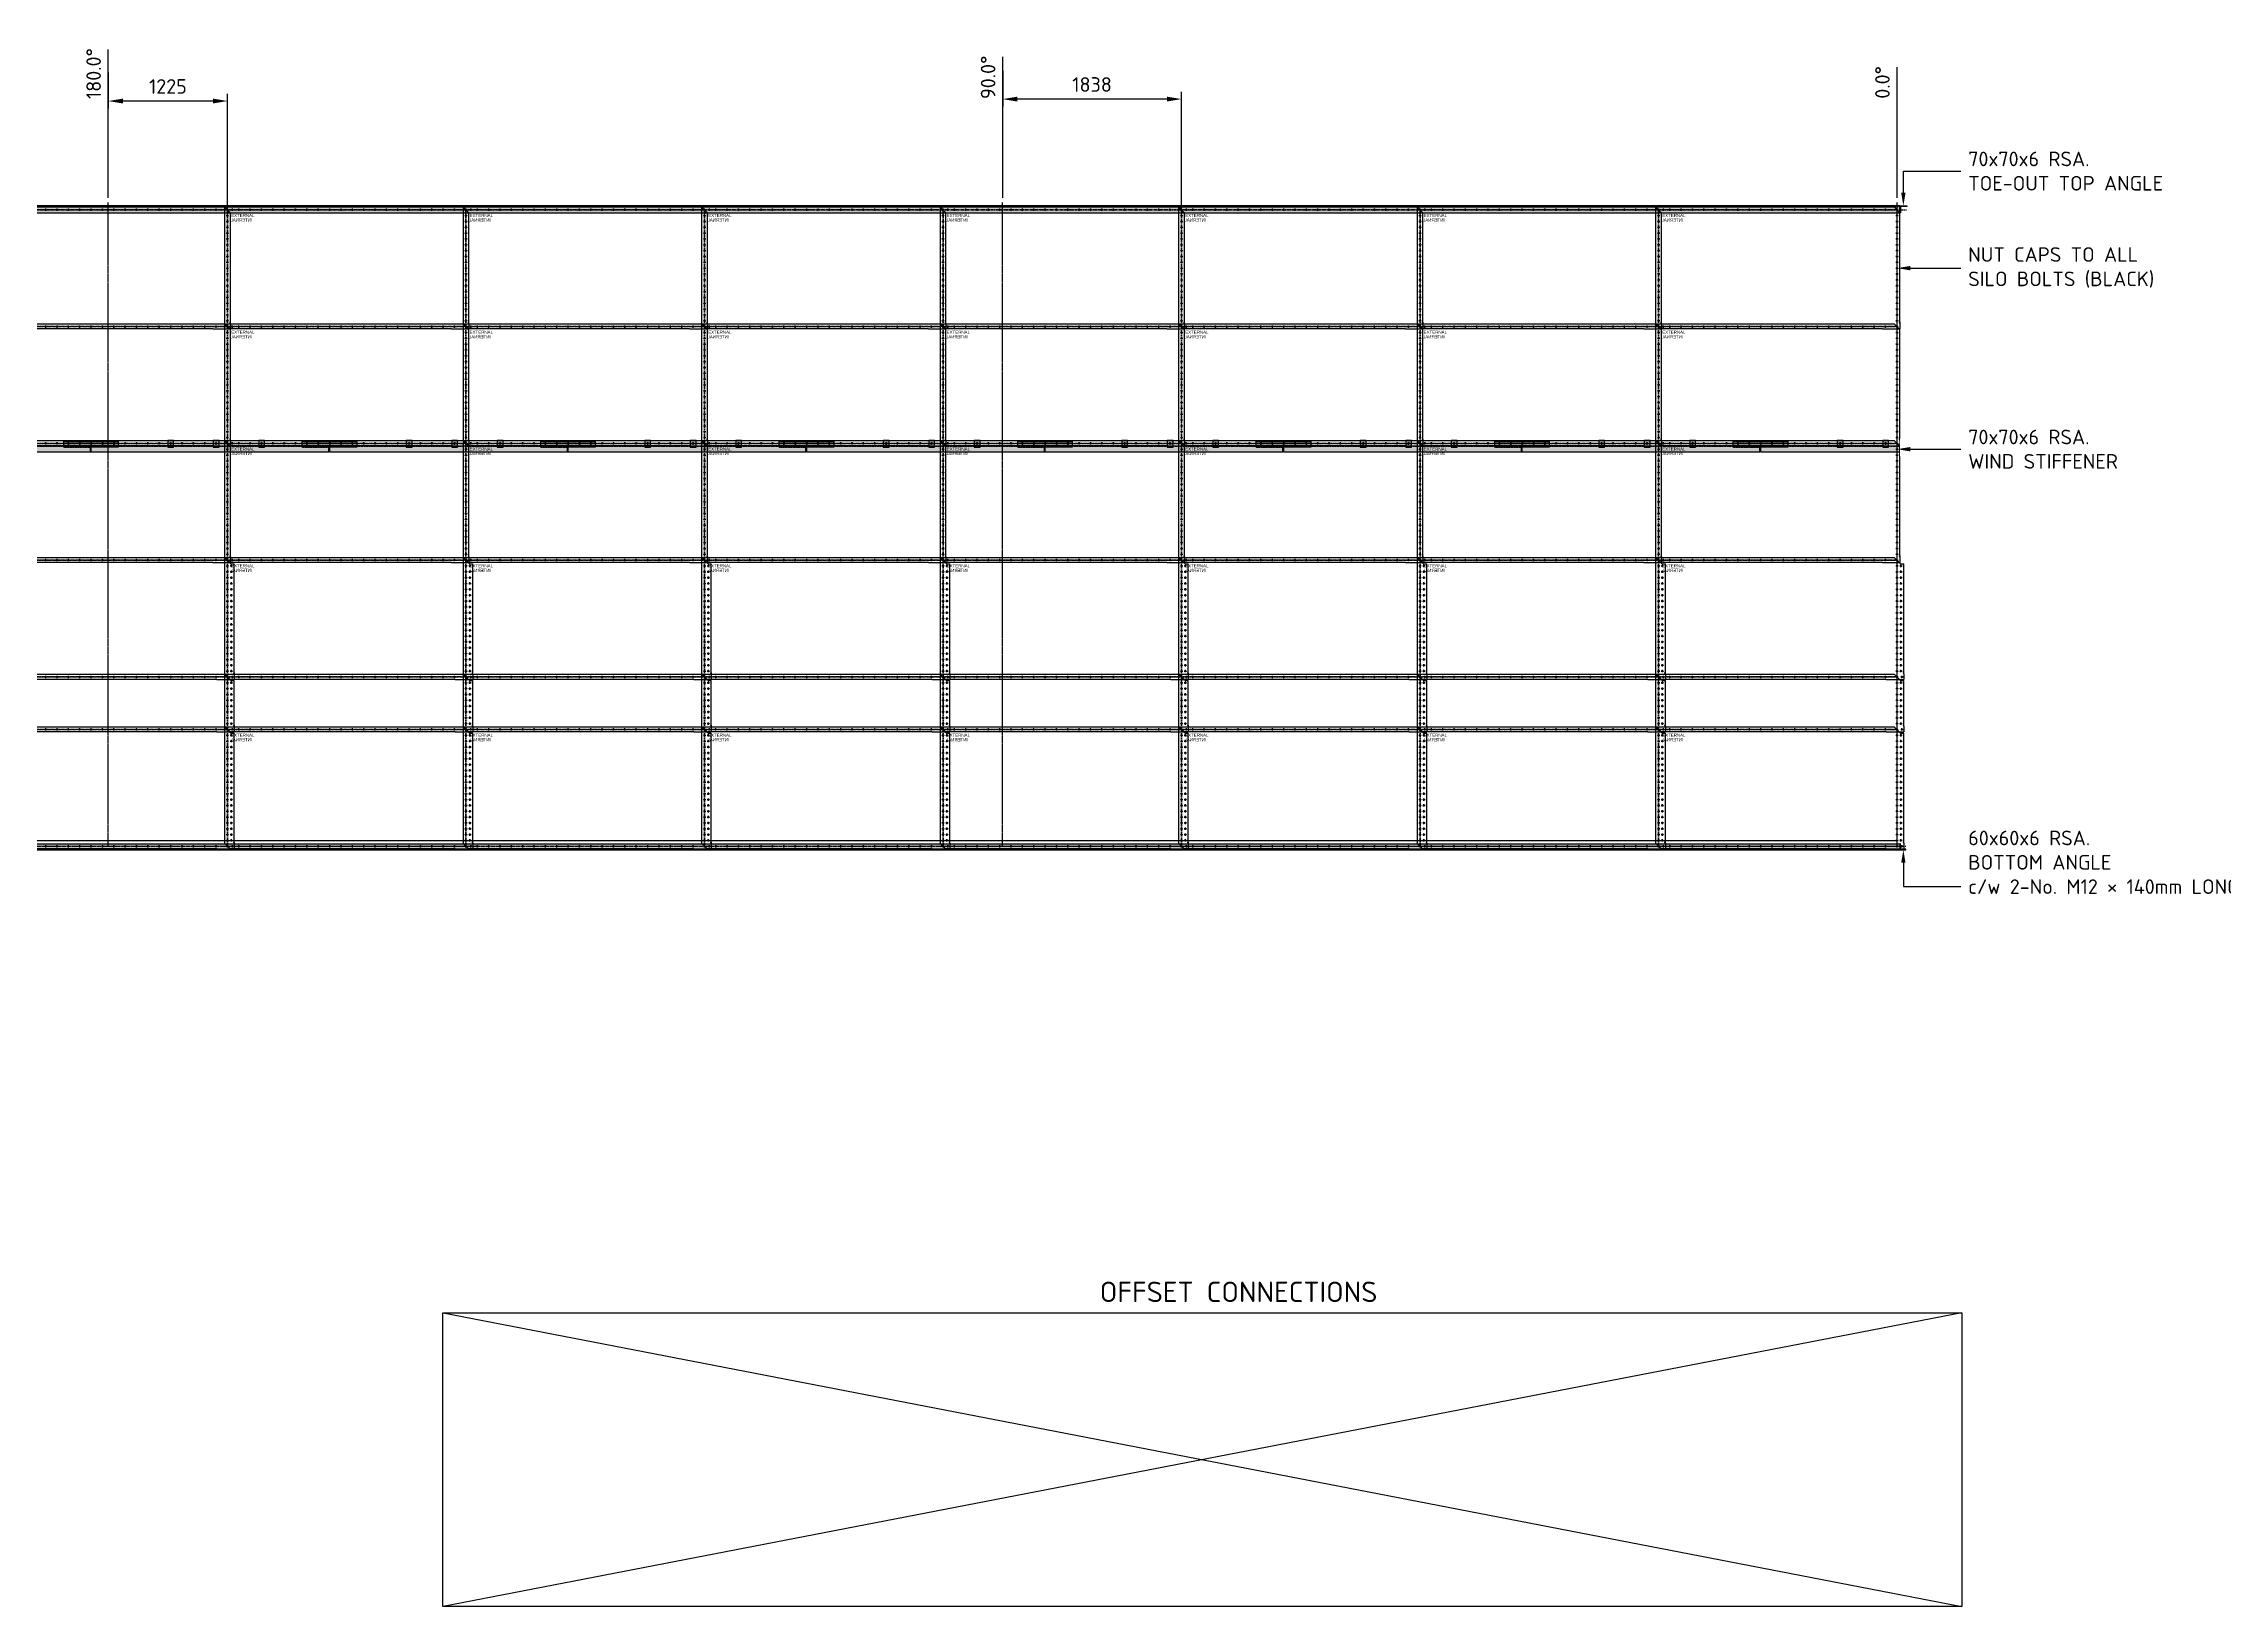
# Model space of a CAD drawing. Header units: millimetres. Extents: x -1425 to 254614, y -45665 to 8786.
# Drawn here: x 17711 to 40113, y -7810 to 8247 of the extents above; entities that cross this region are included whole.
import ezdxf
from ezdxf import colors
from ezdxf.entities.mleader import LeaderData, LeaderLine
from ezdxf.math import Vec2, Vec3

# ---------------------------------------------------------------- set-up
doc = ezdxf.new("R2010")
doc.units = ezdxf.units.MM
doc.header["$PDMODE"] = 4
for name, pattern in [('CENTER', [50.8, 31.75, -6.35, 6.35, -6.35]), ('CENTER2', [28.575, 19.05, -3.175, 3.175, -3.175]), ('HIDDEN', [0.375, 0.25, -0.125])]:
    doc.linetypes.add(name, pattern=pattern)
doc.layers.get('Defpoints').update_dxf_attribs({"color": 9})
for name, color, linetype in [('Bolt Holes', 7, 'Continuous'), ('CENTRELINE', 1, 'CENTER'), ('X 0001 M', 7, 'Continuous'), ('X 0515 M', 7, 'Continuous'), ('X 1515 M', 8, 'HIDDEN'), ('X 2001 M', 1, 'CENTER2'), ('X 2515 M', 1, 'CENTER'), ('X 5001 H', 8, 'Continuous')]:
    doc.layers.add(name, color=color, linetype=linetype)
doc.styles.add('BIT STD. 2.0', font='isocpeur.ttf', dxfattribs={"height": 2})
doc.styles.add('GG STD. 1.8', font='arial.ttf', dxfattribs={"height": 1.8})
doc.dimstyles.new('BIT STD. 2.0', dxfattribs={"dimtxt": 2, "dimasz": 2, "dimexe": 1, "dimexo": 0.625, "dimgap": 1, "dimtad": 1, "dimdec": 0, "dimdsep": 46, "dimtxsty": 'BIT STD. 2.0', "dimcen": 0, "dimadec": 0, "dimazin": 0, "dimtfac": 1, "dimtdec": 0, "dimtmove": 0, "dimatfit": 3, "dimfxl": 1, "dimtfill": 1, "dimlwd": -1, "dimlwe": -1, "dimarcsym": 0})

# ---------------------------------------------------------------- blocks, each defined once
blk = doc.blocks.new('*D443')
at = {"color": 0, "transparency": 16777216}
blk.add_line((0, 6587), (0, 8141), dxfattribs=at)
at = {"layer": 'Defpoints', "color": 0, "transparency": 16777216}
for p in [(0, 6540), (36750, 0)]:
    blk.add_point(p, dxfattribs=at)
at = {"color": 0, "transparency": 16777216, "insert": (-150, 7879), "char_height": 150, "attachment_point": 5, "rotation": 90, "style": 'BIT STD. 2.0', "bg_fill": 3, "box_fill_scale": 1.1, "bg_fill_color": 256, "bg_fill_true_color": 13158600, "bg_fill_transparency": 0}
blk.add_mtext('360.0%%D', dxfattribs=at)
at = {"layer": 'Defpoints', "color": 0, "transparency": 16777216}
blk.add_point((0, 7541), dxfattribs=at)
blk = doc.blocks.new('*U69')
at = {"layer": 'Defpoints', "color": 1, "linetype": 'CENTER'}
blk.add_line((2450, -200), (2450, 6573), dxfattribs=at)
at = {"layer": 'X 2001 M', "color": 1}
for p, q in [((0, 0), (0, 6615)), ((9188, 0), (9188, 6615)), ((18375, 0), (18375, 6615)), ((27562, 0), (27562, 6615)), ((36750, 0), (36750, 6615))]:
    blk.add_line(p, q, dxfattribs=at)
blk = doc.blocks.new('*U57')
at = {"layer": 'X 5001 H'}
for p, q in [((-15603, 0), (0, -3016)), ((0, 0), (-15603, -3016))]:
    blk.add_line(p, q, dxfattribs=at)
blk = doc.blocks.new('*U235')
at = {"layer": 'X 5001 H'}
h = blk.add_hatch(color=8, dxfattribs=at)
h.dxf.hatch_style = 1
h.paths.add_polyline_path([(0, 25), (0, -35), (36850, -35), (36850, 25)])
for p, q in [((0, 25), (36850, 25)), ((0, -35), (36850, -35))]:
    blk.add_line(p, q)
blk.add_lwpolyline([(0, 25), (36850, 25), (36850, -35), (0, -35)], close=True)
at = {"layer": 'X 0515 M'}
for points in [[(0, 25), (0, -35), (-60, -35), (-60, -29), (-6, -29), (-6, 25)], [(36850, 25), (36850, -35), (36910, -35), (36910, -29), (36856, -29), (36856, 25)]]:
    blk.add_lwpolyline(points, close=True, dxfattribs=at)
at = {"layer": 'X 1515 M', "color": 251, "true_color": 0x636466}
blk.add_line((0, -29), (36850, -29), dxfattribs=at)
at = {"layer": 'X 2515 M'}
blk.add_line((-66, 0), (36916, 0), dxfattribs=at)
blk = doc.blocks.new('*U73')
at = {"layer": 'CENTRELINE', "color": 0, "linetype": 'CENTER2', "transparency": 16777216}
for p, q in [((-12, 0), (-1.4, 0)), ((0, 1.4), (0, 12)), ((1.4, 0), (12, 0)), ((0, -12), (0, -1.4))]:
    blk.add_line(p, q, dxfattribs=at)
at = {"layer": 'CENTRELINE', "color": 0, "linetype": 'Continuous', "transparency": 16777216}
for p, q in [((-0.7, 0), (0.7, 0)), ((0, -0.7), (0, 0.7))]:
    blk.add_line(p, q, dxfattribs=at)
blk = doc.blocks.new('14mm DIA HOLE')
blk.add_circle((0, 0), 7)
at = {"layer": 'CENTRELINE', "linetype": 'CENTER2'}
blk.add_blockref('*U73', (0, 0), dxfattribs=at)
blk = doc.blocks.new('*U229')
blk.add_blockref('14mm DIA HOLE', (0, 0))
blk = doc.blocks.new('*U230')
at = {"layer": 'Bolt Holes', "color": 0, "linetype": 'ByBlock', "lineweight": -2, "transparency": 16777216}
for p in [(0, 0), (116.67, 0), (233.34, 0), (350.01, 0), (466.68, 0), (583.35, 0), (700.02, 0), (816.69, 0), (933.36, 0), (1050.03, 0), (1166.7, 0), (1283.37, 0), (1400.04, 0), (1516.71, 0), (1633.38, 0), (1750.05, 0), (1866.72, 0), (1983.39, 0), (2100.06, 0), (0, -1200), (116.67, -1200), (233.34, -1200), (350.01, -1200), (466.68, -1200), (583.35, -1200), (700.02, -1200), (816.69, -1200), (933.36, -1200), (1050.03, -1200), (1166.7, -1200), (1283.37, -1200), (1400.04, -1200), (1516.71, -1200), (1633.38, -1200), (1750.05, -1200), (1866.72, -1200), (1983.39, -1200), (2100.06, -1200)]:
    blk.add_blockref('*U229', p, dxfattribs=at)
blk = doc.blocks.new('*U78')
blk.add_blockref('14mm DIA HOLE', (0, 0))
blk = doc.blocks.new('*U79')
at = {"color": 0, "linetype": 'ByBlock', "lineweight": -2, "transparency": 16777216}
for p in [(0, 0), (0, -60), (0, -120), (0, -180), (0, -240), (0, -300), (0, -360), (0, -420), (0, -480), (0, -540), (0, -600), (0, -660), (0, -720), (0, -780), (0, -840), (0, -900), (0, -960), (0, -1020), (0, -1080)]:
    blk.add_blockref('*U78', p, dxfattribs=at)
blk = doc.blocks.new('Vertical Seam - D (1200)')
blk.add_blockref('*U79', (0, -60))
blk = doc.blocks.new('*U261')
blk.add_blockref('Vertical Seam - D (1200)', (0, 0))
blk = doc.blocks.new('*U262')
blk.add_blockref('Vertical Seam - D (1200)', (40, 0))
blk = doc.blocks.new('*U161')
blk.add_blockref('Vertical Seam - D (1200)', (0, 0))
blk = doc.blocks.new('*U370')
blk.add_blockref('Vertical Seam - D (1200)', (40, 0))
blk = doc.blocks.new('*U138')
at = {"layer": 'X 2001 M', "color": 0, "transparency": 16777216}
for p, q in [((-4.12, 0), (-0.8, 0)), ((0, 0.8), (0, 4.12)), ((0.8, 0), (4.12, 0)), ((0, -4.12), (0, -0.8))]:
    blk.add_line(p, q, dxfattribs=at)
at = {"layer": 'X 2001 M', "color": 0, "linetype": 'Continuous', "transparency": 16777216}
for p, q in [((-0.4, 0), (0.4, 0)), ((0, -0.4), (0, 0.4))]:
    blk.add_line(p, q, dxfattribs=at)
blk = doc.blocks.new('*U135')
for p, q in [((0, 72), (0, 132)), ((0, 58), (0, 0))]:
    blk.add_line(p, q)
blk.add_arc((0, 65), 7, 90, 270)
at = {"layer": 'X 2001 M'}
blk.add_blockref('*U138', (0, 65), dxfattribs=at)
blk = doc.blocks.new('*U153')
for p, q in [((0, 692), (0, 1188)), ((0, 558), (0, 692)), ((0, 132), (0, 558))]:
    blk.add_line(p, q)
blk = doc.blocks.new('*U140')
for p, q in [((-620, 0), (-2494, 0)), ((-180, 0), (-620, 0)), ((-180, 0), (-166, 0)), ((-166, 0), (0, 0))]:
    blk.add_line(p, q)
blk = doc.blocks.new('1200 DD (2101)')
for p, q in [((2424, 25), (-30, 25)), ((-30, 25), (-30, -1169))]:
    blk.add_line(p, q)
for points in [[(2424, 25), (2444, 4, 0.866025), (2454, -6), (2486, -37), (2520, -37)], [(26, -1225), (6, -1204, 0.866025), (-4, -1194), (-30, -1169)]]:
    blk.add_lwpolyline(points, format="xyb")
at = {"layer": 'Defpoints', "color": 1, "linetype": 'CENTER'}
blk.add_lwpolyline([(0, -1200), (2450, -1200), (2450, 0), (0, 0)], close=True, dxfattribs=at)
for name, p in [('14mm DIA HOLE', (0, 0)), ('14mm DIA HOLE', (50, 0)), ('14mm DIA HOLE', (117, 0)), ('*U153', (2520, -1225)), ('*U135', (2520, -1225)), ('*U140', (2520, -1225)), ('14mm DIA HOLE', (50, -1200)), ('14mm DIA HOLE', (117, -1200)), ('14mm DIA HOLE', (2450, -1200)), ('14mm DIA HOLE', (2500, -1200))]:
    blk.add_blockref(name, p)
at = {"layer": 'Bolt Holes'}
for name, p in [('*U230', (233, 0)), ('*U261', (0, 0)), ('*U262', (0, 0)), ('*U161', (2450, 0)), ('*U370', (2450, 0))]:
    blk.add_blockref(name, p, dxfattribs=at)
at = {"layer": 'Defpoints', "extrusion": (0, 0, -1), "insert": (253, -89), "char_height": 32.4, "width": 6762.89, "attachment_point": 1, "text_direction": (-1, 0, 0), "style": 'GG STD. 1.8'}
blk.add_mtext('INTERNAL', dxfattribs=at)
at = {"layer": 'Defpoints', "insert": (38, -42), "char_height": 32.4, "width": 6762.89, "attachment_point": 1, "style": 'GG STD. 1.8'}
blk.add_mtext('EXTERNAL', dxfattribs=at)
blk = doc.blocks.new('*U227')
blk.add_blockref('14mm DIA HOLE', (0, 0))
blk = doc.blocks.new('*U228')
at = {"layer": 'Bolt Holes', "color": 0, "linetype": 'ByBlock', "lineweight": -2, "transparency": 16777216}
for p in [(0, 0), (116.67, 0), (233.34, 0), (350.01, 0), (466.68, 0), (583.35, 0), (700.02, 0), (816.69, 0), (933.36, 0), (1050.03, 0), (1166.7, 0), (1283.37, 0), (1400.04, 0), (1516.71, 0), (1633.38, 0), (1750.05, 0), (1866.72, 0), (1983.39, 0), (2100.06, 0), (0, -1200), (116.67, -1200), (233.34, -1200), (350.01, -1200), (466.68, -1200), (583.35, -1200), (700.02, -1200), (816.69, -1200), (933.36, -1200), (1050.03, -1200), (1166.7, -1200), (1283.37, -1200), (1400.04, -1200), (1516.71, -1200), (1633.38, -1200), (1750.05, -1200), (1866.72, -1200), (1983.39, -1200), (2100.06, -1200)]:
    blk.add_blockref('*U227', p, dxfattribs=at)
blk = doc.blocks.new('*U133')
at = {"layer": 'X 2001 M', "color": 0, "transparency": 16777216}
for p, q in [((-4.12, 0), (-0.8, 0)), ((0, 0.8), (0, 4.12)), ((0.8, 0), (4.12, 0)), ((0, -4.12), (0, -0.8))]:
    blk.add_line(p, q, dxfattribs=at)
at = {"layer": 'X 2001 M', "color": 0, "linetype": 'Continuous', "transparency": 16777216}
for p, q in [((-0.4, 0), (0.4, 0)), ((0, -0.4), (0, 0.4))]:
    blk.add_line(p, q, dxfattribs=at)
blk = doc.blocks.new('*U130')
for p, q in [((0, 72), (0, 132)), ((0, 58), (0, 0))]:
    blk.add_line(p, q)
blk.add_arc((0, 65), 7, 90, 270)
at = {"layer": 'X 2001 M'}
blk.add_blockref('*U133', (0, 65), dxfattribs=at)
blk = doc.blocks.new('*U109')
for p, q in [((0, 692), (0, 1194)), ((0, 558), (0, 692)), ((0, 132), (0, 558))]:
    blk.add_line(p, q)
blk = doc.blocks.new('*U117')
for p, q in [((-620, 0), (-2454, 0)), ((-180, 0), (-620, 0)), ((-180, 0), (-166, 0)), ((-166, 0), (0, 0))]:
    blk.add_line(p, q)
blk = doc.blocks.new('1200 D')
for p, q in [((2424, 25), (-30, 25)), ((-30, 25), (-30, -1169))]:
    blk.add_line(p, q)
for points in [[(2424, 25), (2444, 4, 0.866025), (2454, -6), (2480, -31)], [(26, -1225), (6, -1204, 0.866025), (-4, -1194), (-30, -1169)]]:
    blk.add_lwpolyline(points, format="xyb")
at = {"layer": 'Defpoints', "color": 1, "linetype": 'CENTER'}
blk.add_lwpolyline([(0, -1200), (2450, -1200), (2450, 0), (0, 0)], close=True, dxfattribs=at)
for name, p in [('14mm DIA HOLE', (0, 0)), ('14mm DIA HOLE', (50, 0)), ('14mm DIA HOLE', (117, 0)), ('*U109', (2480, -1225)), ('*U130', (2480, -1225)), ('*U117', (2480, -1225)), ('14mm DIA HOLE', (50, -1200)), ('14mm DIA HOLE', (117, -1200)), ('14mm DIA HOLE', (2450, -1200))]:
    blk.add_blockref(name, p)
at = {"layer": 'Bolt Holes'}
for name, p in [('*U228', (233, 0)), ('*U161', (0, 0)), ('*U161', (2450, 0))]:
    blk.add_blockref(name, p, dxfattribs=at)
at = {"layer": 'Defpoints', "extrusion": (0, 0, -1), "insert": (253, -89), "char_height": 32.4, "width": 6762.89, "attachment_point": 1, "text_direction": (-1, 0, 0), "style": 'GG STD. 1.8'}
blk.add_mtext('INTERNAL', dxfattribs=at)
at = {"layer": 'Defpoints', "insert": (38, -42), "char_height": 32.4, "width": 6762.89, "attachment_point": 1, "style": 'GG STD. 1.8'}
blk.add_mtext('EXTERNAL', dxfattribs=at)
blk = doc.blocks.new('*U172')
blk.add_blockref('14mm DIA HOLE', (0, 0))
blk = doc.blocks.new('*U173')
at = {"layer": 'Bolt Holes', "color": 0, "linetype": 'ByBlock', "lineweight": -2, "transparency": 16777216}
for p in [(0, 0), (116.67, 0), (233.34, 0), (350.01, 0), (466.68, 0), (583.35, 0), (700.02, 0), (816.69, 0), (933.36, 0), (1050.03, 0), (1166.7, 0), (1283.37, 0), (1400.04, 0), (1516.71, 0), (1633.38, 0), (1750.05, 0), (1866.72, 0), (1983.39, 0), (2100.06, 0), (0, -540), (116.67, -540), (233.34, -540), (350.01, -540), (466.68, -540), (583.35, -540), (700.02, -540), (816.69, -540), (933.36, -540), (1050.03, -540), (1166.7, -540), (1283.37, -540), (1400.04, -540), (1516.71, -540), (1633.38, -540), (1750.05, -540), (1866.72, -540), (1983.39, -540), (2100.06, -540)]:
    blk.add_blockref('*U172', p, dxfattribs=at)
blk = doc.blocks.new('*U167')
blk.add_blockref('14mm DIA HOLE', (0, 0))
blk = doc.blocks.new('*U168')
at = {"color": 0, "linetype": 'ByBlock', "lineweight": -2, "transparency": 16777216}
for p in [(0, 0), (0, -60), (0, -120), (0, -180), (0, -240), (0, -300), (0, -360), (0, -420)]:
    blk.add_blockref('*U167', p, dxfattribs=at)
blk = doc.blocks.new('Vertical Seam - D (540)')
blk.add_blockref('*U168', (0, -60))
blk = doc.blocks.new('*U171')
blk.add_blockref('Vertical Seam - D (540)', (0, 0))
blk = doc.blocks.new('*U318')
blk.add_blockref('Vertical Seam - D (540)', (40, 0))
blk = doc.blocks.new('*U317')
blk.add_blockref('Vertical Seam - D (540)', (0, 0))
blk = doc.blocks.new('*U336')
blk.add_blockref('Vertical Seam - D (540)', (40, 0))
blk = doc.blocks.new('*U184')
for p, q in [((-620, 0), (-2494, 0)), ((-180, 0), (-620, 0)), ((-180, 0), (-166, 0)), ((-166, 0), (0, 0))]:
    blk.add_line(p, q)
blk = doc.blocks.new('*U176')
at = {"layer": 'X 2001 M', "color": 0, "transparency": 16777216}
for p, q in [((-4.12, 0), (-0.8, 0)), ((0, 0.8), (0, 4.12)), ((0.8, 0), (4.12, 0)), ((0, -4.12), (0, -0.8))]:
    blk.add_line(p, q, dxfattribs=at)
at = {"layer": 'X 2001 M', "color": 0, "linetype": 'Continuous', "transparency": 16777216}
for p, q in [((-0.4, 0), (0.4, 0)), ((0, -0.4), (0, 0.4))]:
    blk.add_line(p, q, dxfattribs=at)
blk = doc.blocks.new('*U174')
for p, q in [((0, 72), (0, 132)), ((0, 58), (0, 0))]:
    blk.add_line(p, q)
blk.add_arc((0, 65), 7, 90, 270)
at = {"layer": 'X 2001 M'}
blk.add_blockref('*U176', (0, 65), dxfattribs=at)
blk = doc.blocks.new('*U307')
for p, q in [((0, 692), (0, 840)), ((0, 558), (0, 692)), ((0, 444), (0, 558))]:
    blk.add_line(p, q)
blk = doc.blocks.new('540 SD')
for p, q in [((2424, 25), (-30, 25)), ((-30, 25), (-30, -509))]:
    blk.add_line(p, q)
for points in [[(2424, 25), (2444, 4, 0.866025), (2454, -6), (2486, -37), (2520, -37)], [(26, -565), (6, -544, 0.866025), (-4, -534), (-30, -509)]]:
    blk.add_lwpolyline(points, format="xyb")
at = {"layer": 'Defpoints', "color": 1, "linetype": 'CENTER'}
blk.add_lwpolyline([(0, -540), (2450, -540), (2450, 0), (0, 0)], close=True, dxfattribs=at)
for name, p in [('14mm DIA HOLE', (0, 0)), ('14mm DIA HOLE', (50, 0)), ('14mm DIA HOLE', (117, 0)), ('*U307', (2520, -877)), ('*U174', (2520, -565)), ('*U184', (2520, -565)), ('14mm DIA HOLE', (50, -540)), ('14mm DIA HOLE', (117, -540)), ('14mm DIA HOLE', (2450, -540)), ('14mm DIA HOLE', (2500, -540))]:
    blk.add_blockref(name, p)
at = {"layer": 'Bolt Holes'}
for name, p in [('*U173', (233, 0)), ('*U171', (0, 0)), ('*U318', (0, 0)), ('*U317', (2450, 0)), ('*U336', (2450, 0))]:
    blk.add_blockref(name, p, dxfattribs=at)
blk = doc.blocks.new('VERTICAL SEAM')
for name, p in [('1200 D', (-2450, 6540)), ('1200 D', (-2450, 5340)), ('1200 D', (-2450, 4140)), ('1200 DD (2101)', (-2450, 2940)), ('540 SD', (-2450, 1740)), ('1200 DD (2101)', (-2450, 1200))]:
    blk.add_blockref(name, p)
blk = doc.blocks.new('*D441')
at = {"color": 0, "transparency": 16777216}
blk.add_line((9188, 6662), (9188, 8216), dxfattribs=at)
at = {"layer": 'Defpoints', "color": 0, "transparency": 16777216}
for p in [(9188, 6615), (36750, 0)]:
    blk.add_point(p, dxfattribs=at)
at = {"color": 0, "transparency": 16777216, "insert": (9038, 7954), "char_height": 150, "attachment_point": 5, "rotation": 90, "style": 'BIT STD. 2.0', "bg_fill": 3, "box_fill_scale": 1.1, "bg_fill_color": 256, "bg_fill_true_color": 13158600, "bg_fill_transparency": 0}
blk.add_mtext('270.0%%D', dxfattribs=at)
at = {"layer": 'Defpoints', "color": 0, "transparency": 16777216}
blk.add_point((9188, 7616), dxfattribs=at)
blk = doc.blocks.new('*D440')
at = {"color": 0, "transparency": 16777216}
blk.add_line((18375, 6662), (18375, 8186), dxfattribs=at)
at = {"layer": 'Defpoints', "color": 0, "transparency": 16777216}
for p in [(18375, 6615), (36750, 0)]:
    blk.add_point(p, dxfattribs=at)
at = {"color": 0, "transparency": 16777216, "insert": (18225, 7939), "char_height": 150, "attachment_point": 5, "rotation": 90, "style": 'BIT STD. 2.0', "bg_fill": 3, "box_fill_scale": 1.1, "bg_fill_color": 256, "bg_fill_true_color": 13158600, "bg_fill_transparency": 0}
blk.add_mtext('180.0%%D', dxfattribs=at)
at = {"layer": 'Defpoints', "color": 0, "transparency": 16777216}
blk.add_point((18375, 7616), dxfattribs=at)
blk = doc.blocks.new('*D439')
at = {"color": 0, "transparency": 16777216}
blk.add_line((27563, 6662), (27563, 8111), dxfattribs=at)
at = {"layer": 'Defpoints', "color": 0, "transparency": 16777216}
for p in [(27563, 6615), (36750, 0)]:
    blk.add_point(p, dxfattribs=at)
at = {"color": 0, "transparency": 16777216, "insert": (27413, 7901), "char_height": 150, "attachment_point": 5, "rotation": 90, "style": 'BIT STD. 2.0', "bg_fill": 3, "box_fill_scale": 1.1, "bg_fill_color": 256, "bg_fill_true_color": 13158600, "bg_fill_transparency": 0}
blk.add_mtext('90.0%%D', dxfattribs=at)
at = {"layer": 'Defpoints', "color": 0, "transparency": 16777216}
blk.add_point((27563, 7616), dxfattribs=at)
blk = doc.blocks.new('*D438')
at = {"color": 0, "transparency": 16777216}
blk.add_line((36750, 6662), (36750, 8006), dxfattribs=at)
at = {"layer": 'Defpoints', "color": 0, "transparency": 16777216}
for p in [(36750, 6615), (36750, 0)]:
    blk.add_point(p, dxfattribs=at)
at = {"color": 0, "transparency": 16777216, "insert": (36600, 7849), "char_height": 150, "attachment_point": 5, "rotation": 90, "style": 'BIT STD. 2.0', "bg_fill": 3, "box_fill_scale": 1.1, "bg_fill_color": 256, "bg_fill_true_color": 13158600, "bg_fill_transparency": 0}
blk.add_mtext('0.0%%D', dxfattribs=at)
at = {"layer": 'Defpoints', "color": 0, "transparency": 16777216}
blk.add_point((36750, 7616), dxfattribs=at)
blk = doc.blocks.new('*U237')
at = {"layer": 'X 5001 H'}
h = blk.add_hatch(color=8, dxfattribs=at)
h.dxf.hatch_style = 1
h.paths.add_polyline_path([(0, 30), (0, -40), (36810, -40), (36810, 30)])
for p, q in [((0, 30), (36810, 30)), ((0, -40), (36810, -40))]:
    blk.add_line(p, q)
blk.add_lwpolyline([(0, 30), (36810, 30), (36810, -40), (0, -40)], close=True)
at = {"layer": 'X 0515 M'}
for points in [[(0, 30), (0, -40), (-70, -40), (-70, -34), (-6, -34), (-6, 30)], [(36810, 30), (36810, -40), (36880, -40), (36880, -34), (36816, -34), (36816, 30)]]:
    blk.add_lwpolyline(points, close=True, dxfattribs=at)
at = {"layer": 'X 1515 M', "color": 251, "true_color": 0x636466}
blk.add_line((0, -34), (36810, -34), dxfattribs=at)
at = {"layer": 'X 2515 M'}
blk.add_line((-66, 0), (36876, 0), dxfattribs=at)
blk = doc.blocks.new('*D433')
at = {"color": 0, "transparency": 16777216}
for p, q in [((3675, 1751), (3675, 2531)), ((3675, 1451), (3675, 1751)), ((3675, 647), (3675, 1451))]:
    blk.add_line(p, q, dxfattribs=at)
at = {"layer": 'Defpoints', "color": 0, "transparency": 16777216}
for p in [(3675, 600), (36750, 0)]:
    blk.add_point(p, dxfattribs=at)
at = {"color": 0, "transparency": 16777216, "insert": (3525, 2329), "char_height": 150, "attachment_point": 5, "rotation": 90, "style": 'BIT STD. 2.0', "bg_fill": 3, "box_fill_scale": 1.1, "bg_fill_color": 256, "bg_fill_true_color": 13158600, "bg_fill_transparency": 0}
blk.add_mtext('TBC%%D', dxfattribs=at)
at = {"layer": 'Defpoints', "color": 0, "transparency": 16777216}
blk.add_point((3675, 2051), dxfattribs=at)
blk = doc.blocks.new('*D431')
at = {"layer": 'Defpoints', "color": 0, "transparency": 16777216}
for p in [(18375, 7996), (18375, 7657), (19600, 6480)]:
    blk.add_point(p, dxfattribs=at)
at = {"layer": 'X 5001 H', "color": 0, "transparency": 16777216}
for p, q in [((18375, 7949), (18375, 7582)), ((19450, 7657), (18525, 7657)), ((19600, 6527), (19600, 7732))]:
    blk.add_line(p, q, dxfattribs=at)
for points in [[(18525, 7682), (18525, 7632), (18375, 7657)], [(19450, 7682), (19450, 7632), (19600, 7657)]]:
    blk.add_solid(points, dxfattribs=at)
at = {"layer": 'X 5001 H', "color": 0, "transparency": 16777216, "insert": (18988, 7807), "char_height": 150, "attachment_point": 5, "style": 'BIT STD. 2.0', "bg_fill": 3, "box_fill_scale": 1.1, "bg_fill_color": 256, "bg_fill_true_color": 13158600, "bg_fill_transparency": 0}
blk.add_mtext('1225', dxfattribs=at)
blk = doc.blocks.new('*D430')
at = {"layer": 'Defpoints', "color": 0, "transparency": 16777216}
for p in [(27563, 8016), (27563, 7677), (29400, 6480)]:
    blk.add_point(p, dxfattribs=at)
at = {"layer": 'X 5001 H', "color": 0, "transparency": 16777216}
for p, q in [((27563, 7969), (27563, 7602)), ((29250, 7677), (27713, 7677)), ((29400, 6527), (29400, 7752))]:
    blk.add_line(p, q, dxfattribs=at)
for points in [[(27713, 7702), (27713, 7652), (27563, 7677)], [(29250, 7702), (29250, 7652), (29400, 7677)]]:
    blk.add_solid(points, dxfattribs=at)
at = {"layer": 'X 5001 H', "color": 0, "transparency": 16777216, "insert": (28481, 7827), "char_height": 150, "attachment_point": 5, "style": 'BIT STD. 2.0', "bg_fill": 3, "box_fill_scale": 1.1, "bg_fill_color": 256, "bg_fill_true_color": 13158600, "bg_fill_transparency": 0}
blk.add_mtext('1838', dxfattribs=at)
blk = doc.blocks.new('14 HOLE')
at = {"layer": 'X 0001 M'}
blk.add_circle((0, 0), 7, dxfattribs=at)
at = {"layer": 'X 2001 M'}
for p, q in [((-14, 0), (14, 0)), ((0, -14), (0, 14))]:
    blk.add_line(p, q, dxfattribs=at)
blk = doc.blocks.new('70x70x6 WS')
at = {"layer": 'X 5001 H', "true_color": 0x939598}
h = blk.add_hatch(color=252, dxfattribs=at)
h.dxf.hatch_style = 1
h.paths.add_polyline_path([(2445, 16), (2445, 70), (2170, 70), (2170, 76), (0, 76), (0, 16)])
h = blk.add_hatch(color=252, dxfattribs=at)
h.dxf.hatch_style = 1
h.paths.add_polyline_path([(789, 134), (789, 64), (849, 64), (849, 134)])
h.paths.add_polyline_path([(1256, 134), (1256, 64), (1316, 64), (1316, 134)])
h.paths.add_polyline_path([(1723, 64), (1783, 64), (1783, 134), (1723, 134)])
h.paths.add_polyline_path([(2170, 124), (2170, 64), (2730, 64), (2730, 124)])
blk.add_line((2445, 70), (2455, 70))
for points in [[(2445, 76), (0, 76), (0, 16), (2445, 16)], [(789, 64), (849, 64), (849, 134), (789, 134)], [(1256, 64), (1316, 64), (1316, 134), (1256, 134)], [(1723, 64), (1783, 64), (1783, 134), (1723, 134)], [(2170, 124), (2730, 124), (2730, 64), (2170, 64)]]:
    blk.add_lwpolyline(points, close=True)
at = {"layer": 'X 5001 H', "linetype": 'HIDDEN'}
for p, q in [((789, 70), (280, 70)), ((1256, 70), (849, 70)), ((1723, 70), (1316, 70)), ((2170, 70), (1783, 70))]:
    blk.add_line(p, q, dxfattribs=at)
for points in [[(280, 76), (280, 64), (0, 64)], [(789, 76), (789, 64), (849, 64), (849, 76)], [(1256, 76), (1256, 64), (1316, 64), (1316, 76)], [(1723, 76), (1723, 64), (1783, 64), (1783, 76)], [(2170, 76), (2170, 64), (2445, 64)]]:
    blk.add_lwpolyline(points, dxfattribs=at)
at = {"layer": 'X 0001 M', "xscale": -1}
for p in [(819, 104), (1286, 104), (1753, 104), (2219, 99), (2336, 99), (2453, 99), (2569, 99), (2686, 99)]:
    blk.add_blockref('14 HOLE', p, dxfattribs=at)
blk = doc.blocks.new('*U427')
blk.add_blockref('70x70x6 WS', (-1365, -67))
blk = doc.blocks.new('*U428')
at = {"color": 0, "linetype": 'ByBlock', "lineweight": -2, "transparency": 16777216}
for p in [(0, 0), (2450, 0), (4900, 0), (7350, 0), (9800, 0), (12250, 0), (14700, 0), (17150, 0), (19600, 0), (22050, 0), (24500, 0), (26950, 0), (29400, 0), (31850, 0), (34300, 0), (36750, 0)]:
    blk.add_blockref('*U427', p, dxfattribs=at)

msp = doc.modelspace()

# ---------------------------------------------------------------- linework, layer by layer
at = {"layer": 'Defpoints', "color": 32, "true_color": 0xcd6928}
msp.add_lwpolyline([(21813.3014, -4794.186), (37416.7858, -4794.186), (37416.7858, -7810.0587), (21813.3014, -7810.0587)], close=True, dxfattribs=at)

# ---------------------------------------------------------------- block references
at = {"layer": 'Defpoints'}
msp.add_blockref('*U57', (37416.7858, -4794.186), dxfattribs=at)

# ---------------------------------------------------------------- texts
at = {"layer": 'Defpoints', "color": 32, "true_color": 0xcd6928, "insert": (25463.8665, -4473.5087), "char_height": 210, "attachment_point": 1, "style": 'BIT STD. 2.0'}
msp.add_mtext_dynamic_manual_height_columns('\\pi3096.49825;OFFSET CONNECTIONS', width=8901.996508, gutter_width=350, heights=[219.3546], dxfattribs=at)

# ---------------------------------------------------------------- dimensions: what is measured, and where the dimension line sits
at = {"color": 1}
dim = msp.add_ordinate_dim(feature_location=(0, 6540), offset=(0, 1001.2681), dtype=1, origin=(36750, 0), dimstyle='BIT STD. 2.0', override={"dimdec": 1, "dimlfac": 0.009796, "dimzin": 0, "dimpost": '%%D'}, dxfattribs=at)
dim.commit()
dim.dimension.update_dxf_attribs({"geometry": '*D443', "text_midpoint": (-150, 7878.7681)})

# ---------------------------------------------------------------- next in the draw order: linework, layer by layer
at = {"color": 112}
msp.add_line((-70, 60), (36750, 60), dxfattribs=at)

# ---------------------------------------------------------------- next in the draw order: block references
for name, p in [('*U69', (0, 0)), ('VERTICAL SEAM', (19600, 0)), ('VERTICAL SEAM', (22050, 0)), ('VERTICAL SEAM', (24500, 0)), ('*U235', (-70, 0))]:
    msp.add_blockref(name, p)

# ---------------------------------------------------------------- next in the draw order: dimensions: what is measured, and where the dimension line sits
at = {"color": 1}
dim = msp.add_ordinate_dim(feature_location=(9187.5, 6615), offset=(0, 1001.2681), dtype=1, origin=(36750, 0), dimstyle='BIT STD. 2.0', override={"dimdec": 1, "dimlfac": 0.009796, "dimzin": 0, "dimpost": '%%D'}, dxfattribs=at)
dim.commit()
dim.dimension.update_dxf_attribs({"geometry": '*D441', "text_midpoint": (9037.5, 7953.7681)})

# ---------------------------------------------------------------- next in the draw order: dimensions: what is measured, and where the dimension line sits
dim = msp.add_ordinate_dim(feature_location=(18375, 6615), offset=(0, 1001.2681), dtype=1, origin=(36750, 0), dimstyle='BIT STD. 2.0', override={"dimdec": 1, "dimlfac": 0.009796, "dimzin": 0, "dimpost": '%%D'}, dxfattribs=at)
dim.commit()
dim.dimension.update_dxf_attribs({"geometry": '*D440', "text_midpoint": (18225, 7938.7681)})

# ---------------------------------------------------------------- next in the draw order: dimensions: what is measured, and where the dimension line sits
dim = msp.add_ordinate_dim(feature_location=(27562.5, 6615), offset=(0, 1001.2681), dtype=1, origin=(36750, 0), dimstyle='BIT STD. 2.0', override={"dimdec": 1, "dimlfac": 0.009796, "dimzin": 0, "dimpost": '%%D'}, dxfattribs=at)
dim.commit()
dim.dimension.update_dxf_attribs({"geometry": '*D439', "text_midpoint": (27412.5, 7901.2681)})

# ---------------------------------------------------------------- next in the draw order: dimensions: what is measured, and where the dimension line sits
dim = msp.add_ordinate_dim(feature_location=(36750.0000000001, 6615.0000000001), offset=(0.0000000001, 1001.268139218), dtype=1, origin=(36750, 0), dimstyle='BIT STD. 2.0', override={"dimdec": 1, "dimlfac": 0.009796, "dimzin": 0, "dimpost": '%%D'}, dxfattribs=at)
dim.commit()
dim.dimension.update_dxf_attribs({"geometry": '*D438', "text_midpoint": (36600.0000000002, 7848.7681392181)})

# ---------------------------------------------------------------- next in the draw order: block references
at = {"xscale": -1, "rotation": 180}
msp.add_blockref('*U237', (-30, 6540), dxfattribs=at)
msp.add_blockref('*U428', (-37.6527, 4103))

# ---------------------------------------------------------------- next in the draw order: leaders
ml = msp.add_multileader_mtext('Standard')
ml.set_content('70x70x6 RSA.\\PTOE-OUT TOP ANGLE', color=256, style='BIT STD. 2.0')
ml.set_leader_properties(color=150)
ml.build(insert=Vec2(0, 0))
ml.multileader.update_dxf_attribs({"has_text_frame": 1, "text_left_attachment_type": 2, "text_right_attachment_type": 2, "dogleg_length": 3, "arrow_head_size": 135, "scale": 75})
ctx = ml.context
ctx.base_point, ctx.scale, ctx.char_height, ctx.arrow_head_size, ctx.landing_gap_size, ctx.plane_origin = Vec3(37406.1484, 6937.2321), 75, 150, 135, 75, Vec3(36457.7208, 6580)
ctx.left_attachment, ctx.right_attachment = 2, 2
notes = []
notes.append((ctx, [(0, (1, 1, 0), (36815, 6937.2321), (1, 0), 591.1484, [(0, [(36815, 6580)], 0, [])])]))
ctx.mtext.insert, ctx.mtext.flow_direction = Vec3(37481.1484, 7137.289), 5
ml = msp.add_multileader_mtext('Standard')
ml.set_content('NUT CAPS TO ALL \\PSILO BOLTS (BLACK)', color=256, style='BIT STD. 2.0')
ml.set_leader_properties(color=150)
ml.build(insert=Vec2(0, 0))
ml.multileader.update_dxf_attribs({"has_text_frame": 1, "text_left_attachment_type": 2, "text_right_attachment_type": 2, "dogleg_length": 3, "arrow_head_size": 135, "scale": 75})
ctx = ml.context
ctx.base_point, ctx.scale, ctx.char_height, ctx.arrow_head_size, ctx.landing_gap_size, ctx.plane_origin = Vec3(37406.1484, 5940), 75, 150, 135, 75, Vec3(36392.7208, 5940)
ctx.left_attachment, ctx.right_attachment = 2, 2
notes.append((ctx, [(0, (1, 1, 0), (37181.1484, 5940), (1, 0), 225, [(0, [(36750, 5940)], 0, [])])]))
ctx.mtext.insert, ctx.mtext.flow_direction = Vec3(37481.1484, 6155), 5
ml = msp.add_multileader_mtext('Standard')
ml.set_content('60x60x6 RSA.\\PBOTTOM ANGLE\\Pc/w 2-No. M12 × 140mm LONG RAWL R-XPT EXPANDING ANCHOR BOLTS PER PLATE', color=256, style='BIT STD. 2.0')
ml.set_leader_properties(color=150)
ml.build(insert=Vec2(0, 0))
ml.multileader.update_dxf_attribs({"has_text_frame": 1, "text_left_attachment_type": 2, "text_right_attachment_type": 2, "dogleg_length": 3, "arrow_head_size": 135, "scale": 75})
ctx = ml.context
ctx.base_point, ctx.scale, ctx.char_height, ctx.arrow_head_size, ctx.landing_gap_size, ctx.plane_origin = Vec3(37406.1484, -414.7719), 75, 150, 135, 75, Vec3(36457.7208, -35)
ctx.left_attachment, ctx.right_attachment = 2, 2
notes.append((ctx, [(0, (1, 1, 0), (36815, -414.7719), (1, 0), 591.1484, [(0, [(36815, -35)], 0, [])])]))
ctx.mtext.insert, ctx.mtext.width, ctx.mtext.flow_direction = Vec3(37481.1484, 160.2849), 2895.100783, 5
for ctx, leaders in notes:
    for number, flags, end, landing, length, lines in leaders:
        leader = LeaderData()
        leader.index, (leader.has_last_leader_line, leader.has_dogleg_vector, leader.attachment_direction) = number, flags
        leader.last_leader_point, leader.dogleg_vector, leader.dogleg_length = Vec3(end), Vec3(landing), length
        for number, points, colour, breaks in lines:
            line = LeaderLine()
            line.index, line.vertices, line.color, line.breaks = number, Vec3.list(points), colors.encode_raw_color(colour), breaks
            leader.lines.append(line)
        ctx.leaders.append(leader)

# ---------------------------------------------------------------- next in the draw order: dimensions: what is measured, and where the dimension line sits
at = {"color": 1}
dim = msp.add_ordinate_dim(feature_location=(3675, 600), offset=(0.0489, 1451.2681), dtype=1, origin=(36750, 0), text='TBC%%D', dimstyle='BIT STD. 2.0', override={"dimdec": 1, "dimlfac": 0.009796, "dimzin": 0, "dimpost": '%%D'}, dxfattribs=at)
dim.commit()
dim.dimension.update_dxf_attribs({"geometry": '*D433', "text_midpoint": (3525.0489, 2328.7681)})
at = {"layer": 'X 5001 H'}
for base, p1, p2, picture, middle in [((18375, 7657.0925), (19600, 6480), (18375, 7996.2681), '*D431', (18987.5, 7657.0925)), ((27562.5, 7677.0925441432), (29400, 6480), (27562.5, 8016.2681392181), '*D430', (28481.25, 7677.0925441432))]:
    dim = msp.add_linear_dim(base=base, p1=p1, p2=p2, dimstyle='BIT STD. 2.0', dxfattribs=at)
    dim.commit()
    dim.dimension.update_dxf_attribs({"geometry": picture, "text_midpoint": middle, "dimtype": 160})

# ---------------------------------------------------------------- next in the draw order: block references
for p in [(26950, 0), (29400, 0), (31850, 0), (34300, 0), (36750, 0)]:
    msp.add_blockref('VERTICAL SEAM', p)

# ---------------------------------------------------------------- next in the draw order: wipeouts: each hides what was drawn before it
msp.add_wipeout([(36780.9772, 4004.9314), (38167.5966, 4004.9314), (38167.5966, 4076.9314), (38167.5966, 4127.9314), (38167.5966, 4127.9314), (38175.2305, 4188.9314), (36780.9772, 4188.9314)])

# ---------------------------------------------------------------- next in the draw order: leaders
ml = msp.add_multileader_mtext('Standard')
ml.set_content('70x70x6 RSA.\\PWIND STIFFENER', color=256, style='BIT STD. 2.0')
ml.set_leader_properties(color=150)
ml.build(insert=Vec2(0, 0))
ml.multileader.update_dxf_attribs({"has_text_frame": 1, "text_left_attachment_type": 2, "text_right_attachment_type": 2, "dogleg_length": 3, "arrow_head_size": 135, "scale": 75})
ctx = ml.context
ctx.base_point, ctx.scale, ctx.char_height, ctx.arrow_head_size, ctx.landing_gap_size, ctx.plane_origin = Vec3(37406.1484, 4080), 75, 150, 135, 75, Vec3(36392.7208, 4080)
ctx.left_attachment, ctx.right_attachment = 2, 2
notes = []
notes.append((ctx, [(0, (1, 1, 0), (37181.1484, 4080), (1, 0), 225, [(0, [(36750, 4080)], 0, [])])]))
ctx.mtext.insert, ctx.mtext.flow_direction = Vec3(37481.1484, 4280.0568), 5
for ctx, leaders in notes:
    for number, flags, end, landing, length, lines in leaders:
        leader = LeaderData()
        leader.index, (leader.has_last_leader_line, leader.has_dogleg_vector, leader.attachment_direction) = number, flags
        leader.last_leader_point, leader.dogleg_vector, leader.dogleg_length = Vec3(end), Vec3(landing), length
        for number, points, colour, breaks in lines:
            line = LeaderLine()
            line.index, line.vertices, line.color, line.breaks = number, Vec3.list(points), colors.encode_raw_color(colour), breaks
            leader.lines.append(line)
        ctx.leaders.append(leader)

doc.saveas('drawing.dxf')
